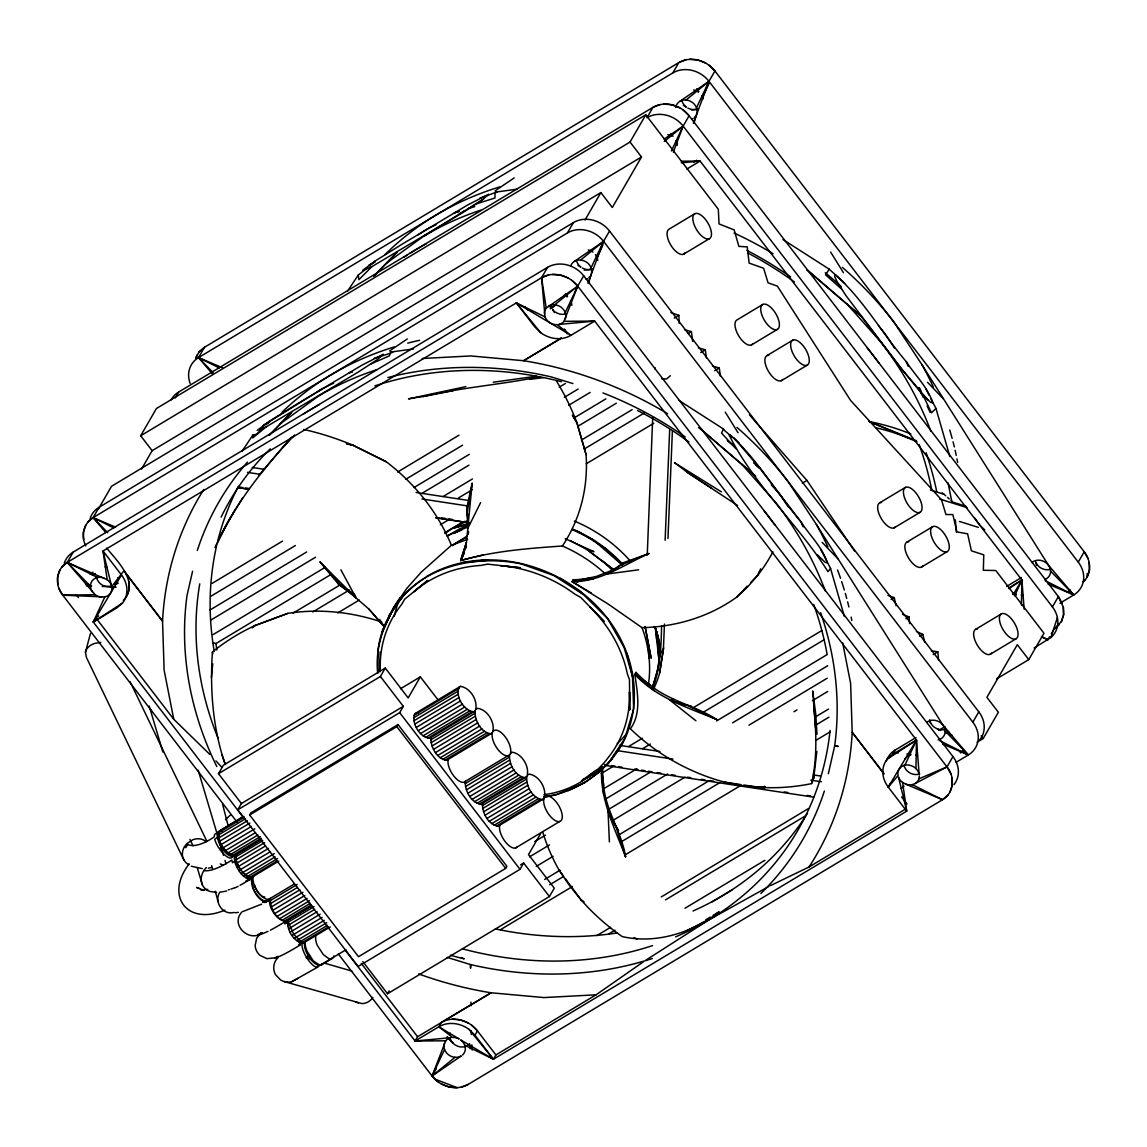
<?xml version="1.0" encoding="UTF-8"?>
<svg xmlns="http://www.w3.org/2000/svg" width="1147" height="1147" viewBox="0 0 1147 1147"><rect width="100%" height="100%" fill="white"/><g stroke="black" fill="none" stroke-linecap="round" stroke-linejoin="round"><path stroke-width="1.5" d="M656.858 638.922L656.901 631.782M915.923 768.547L916.482 740.073L594.676 321.103L564.023 321.318A11.097 9.577 30 0 1 558.79 324.458L594.676 321.103L570.962 335.325A26.625 22.983 30 0 1 540.696 332.702L534.803 326.924L516.351 302.88L103.029 550.961L107.187 579.708A11.097 9.577 30 0 1 111.273 585.013L103.029 550.961L121.496 575.005A26.625 22.983 30 0 1 122.514 603.035L116.994 607.81L93.28 622.047L242.734 816.621M1021.418 604.971L1021.905 580.052L700.1 161.067L681.361 161.211M480.593 502.615L467.618 528.796L467.761 524.709A121.797 105.151 30 0 0 467.216 512.336L466.7 508.207L472.163 483.317L466.442 542.33L460.664 560.553C493.74 551.004 528.193 548.395 562.374 546.001A133.109 114.929 30 0 1 604.713 573.299M225.228 764.476C212.84 728.488 209.844 689.82 212.424 652.012A218.288 175.878 8.1 0 1 255.05 625.531L287.811 613.373A188.223 162.516 30 0 1 381.621 622.004M647.238 555.177L652.715 417.494M661.604 625.717C661.088 646.793 660.457 668.529 652.614 688.386M665.117 540.266L669.662 429.896M664.443 624.054L663.425 649.03L659.597 673.189A133.109 114.929 30 0 1 653.475 689.347M667.97 538.416L672.371 431.372M919.321 775.845L918.905 778.87A11.097 9.577 30 0 1 915.191 783.501L912.252 784.648A11.097 9.577 30 0 1 905.614 784.075L902.574 782.412A11.097 9.577 30 0 1 898.502 777.093L906.732 811.158L493.425 1059.24L464.721 1045.218M816.865 751.4L813.71 778.225L811.56 783.602A218.288 200.653 55.6 0 1 759.658 787.344L742.138 785.523L724.718 782.182A188.223 162.516 30 0 1 630.391 728.804C641.761 713.276 637.302 692.085 634.865 674.436L635.954 672.371A128.45 116.808 63.2 0 0 649.819 684.874C669.762 701.233 695.842 705.792 717.176 719.771C688.343 707.771 656.729 698.107 634.865 674.436L649.876 684.802M659.496 654.292L658.206 668.343L652.17 688.229C658.679 669.318 664.213 645.231 654.206 626.506M211.406 677.562L212.754 663.841M468.291 534.33L468.578 531.391M261.559 839.174L234.576 855.361C224.497 854.157 216.224 840.292 219.78 830.815L242.433 817.223M240.038 885.24A46.497 14.739 -40.8 0 0 249.186 879.835L247.996 880.495L251.15 878.344L247.609 877.025L242.777 872.509L238.562 866.386L236.096 859.777L236.038 854.458L244.053 849.712M286.119 921.184L311.726 905.8L286.119 921.184C276.083 920.252 269.645 907.592 270.405 898.345L294.392 883.95M330.279 926.934L303.295 943.121C293.345 942.002 286.764 929.658 287.582 920.281L285.101 921.844M414.784 713.764L460.391 686.365C470.485 687.583 478.758 701.434 475.202 710.911L429.595 738.31C419.501 737.105 411.228 723.255 414.784 713.764L418.168 712.832M476.105 709.204L477.568 708.316C487.661 709.52 495.934 723.37 492.378 732.861L446.771 760.26C436.821 759.142 430.225 746.783 431.057 737.421L429.595 738.31M509.569 754.798L511.935 752.188C522.014 753.393 530.301 767.243 526.745 776.734L525.283 777.637C515.333 776.519 508.738 764.16 509.569 754.798A14.452 6.581 59 0 1 497.941 749.507A14.452 6.581 59 0 1 492.378 732.861L490.916 733.75C480.966 732.632 474.385 720.287 475.202 710.911L473.74 711.814C463.66 710.61 455.373 696.759 458.929 687.268L460.391 686.365M527.649 775.028L529.111 774.125C539.19 775.343 547.477 789.193 543.922 798.67L542.459 799.574C532.509 798.455 525.928 786.111 526.745 776.734L481.123 804.133C471.173 803.015 464.592 790.67 465.41 781.293L508.035 755.701M544.825 796.964A14.452 6.581 59 0 1 560.553 809.223A14.452 6.581 59 0 1 554.689 820.248A14.452 6.581 59 0 1 543.922 798.67L498.3 826.069C488.35 824.965 481.769 812.606 482.586 803.23L481.123 804.133M811.56 783.602C817.481 757.852 816.277 731.141 813.725 705.032A319.468 275.825 30 0 0 812.693 690.953L815.746 713.936L817.008 734.252M659.597 673.189L663.611 647.912L660.443 654.191L659.425 642.937L656.83 632.026L658.636 656.772L655.324 627.796M264.814 902.589L267.939 900.954A14.452 6.853 62.3 0 1 253.602 889.785L251.265 880.351L252.655 876.451A14.452 6.581 59 0 1 254.19 875.677M467.216 512.336L472.163 483.317M467.618 528.796L468.65 523.806M192.581 571.192L187.033 595.451A337.218 291.152 30 0 0 216.797 766.554M828.335 773.723L834.658 746.009A337.218 291.152 30 0 0 820.65 612.713M252.383 886.416L252.154 877.799M188.825 864.58A14.309 12.502 -38.3 0 1 186.043 862.73L183.964 860.164L86.455 657.518L85.452 652.213L90.47 633.431M263.724 427.071L256.641 434.211L252.813 435.114L252.727 437.896L266.376 426.713L357.864 372.288L377.492 359.513L383.241 354.237L361.979 365.176L296.241 404.475L269.617 421.107L257.2 430.383L266.376 426.713M367.04 268.126L358.222 275.094L358.911 279.667L371.8 266.692L463.288 212.267L482.916 199.478L488.665 194.216L467.388 205.155L401.651 244.454L375.026 261.086L362.624 270.362L371.8 266.692M587.938 283.309L603.566 241.357L609.53 231.02A26.625 22.983 30 0 0 573.371 222.618L99.086 507.289A26.625 22.983 30 0 0 90.154 518.401M693.362 123.288L708.975 81.337L714.939 70.999C706.824 60.332 690.723 55.615 678.795 62.598L204.496 347.269L198.99 352.057L195.578 358.38M588.769 282.477L591.293 273.918A11.097 9.577 30 0 0 583.952 260.799A11.097 9.577 30 0 0 570.676 266.004M694.179 122.457L696.716 113.897A11.097 9.577 30 0 0 688.558 100.492A11.097 9.577 30 0 0 675.755 107.46M820.621 549.212L830.543 568.453L827.962 571.636C798.183 524.208 754.038 485.124 729.119 434.985L730.051 434.871C757.952 459.718 776.806 493.468 800.936 521.799C809.596 535.334 822.542 547.42 827.403 562.948L825.195 562.36L817.381 554.818M930.776 398.382L935.966 408.432L931.507 412.791L922.675 394.654L901.843 369.277L845.999 295.654L837.038 281.703L834.586 276.327L835.446 274.836C863.361 299.596 882.143 333.376 906.245 361.649C914.991 375.198 927.923 387.356 932.826 402.927L930.676 402.368L922.675 394.654M657.833 650.005L658.865 646.564M463.89 553.628A128.45 89.882 38.3 0 1 461.782 558.532L460.664 560.553L466.442 542.33M338.379 954.032L432.061 1076.001C440.176 1086.668 456.277 1091.385 468.205 1084.402L942.504 799.731C954.075 793.237 955.193 776.562 946.992 766.913L577.715 286.119C569.6 275.452 553.499 270.735 541.556 277.717L67.272 562.388C55.83 568.912 54.554 585.572 62.77 595.193L237.071 822.127M573.371 222.618L567.407 232.956L93.122 517.627C83.573 523.104 80.562 536.423 85.839 545.857M196.108 357.807L196.997 355.054M123.317 600.469C140.149 582.848 117.209 561.069 106.614 548.065M950.003 791.946L952.239 785.064L951.967 777.609M1034.107 647.998L1050.91 637.546L1057.391 617.588M1051.326 633.804L1053.878 629.373L1061.391 621.588L1063.627 614.706L1063.355 607.25L1058.38 596.569L689.103 115.761C680.974 105.094 664.873 100.391 652.944 107.359L178.66 392.045A26.625 22.983 30 0 0 171.147 399.83M333.92 955.867L333.419 957.329A14.452 6.581 59 0 1 328.157 958.189L323.339 954.634L317.303 945.386A14.452 6.581 59 0 1 315.74 936.468M85.452 652.213L86.455 649.532A15.943 11.241 -2 0 1 94.498 643.438L100.821 642.392M564.023 321.318L577.715 286.119L583.68 275.796A26.625 22.983 30 0 0 547.52 267.38L73.236 552.065A26.625 22.983 30 0 0 64.304 563.163M673.318 152.15L683.139 126.098L689.103 115.761L683.211 109.997M437.939 1081.764L432.061 1076.001L445.739 1040.802A11.097 9.577 30 0 1 450.972 1037.662L415.085 1041.017L345.276 950.132M466.428 545.771L460.721 560.453L482.93 555.033M59.773 570.174L57.536 577.056L57.794 584.511M85.609 525.412L83.373 532.294L83.645 539.75M126.987 595.723L129.224 588.841L128.951 581.386M544.381 796.964C576.597 792.147 606.562 772.089 622.491 743.514C640.528 709.821 637.001 668.027 618.606 635.266C582.776 570.446 492.593 537.929 426.713 576.382L426.541 576.912C400.561 592.827 381.994 619.323 378.023 649.689L378.08 672.543M1061.391 621.588L1063.627 614.706L1063.355 607.25M577.73 582.289L573.256 579.679L572.109 581.672L608.139 604.025L642.033 627.667A188.223 162.516 30 0 0 736.675 597.171L747.815 586.719L757.866 575.106L760.662 568.826M460.664 560.553L464.306 552.553M209.901 754.511L173.756 719.269L164.121 670.149L162.544 621.172L123.991 570.69L111.718 586.576A11.097 9.577 30 0 1 104.821 596.942L93.28 622.047L122.514 603.035M750.812 582.461L757.866 575.106L759.357 571.88M904.94 765.178L916.482 740.073L892.767 754.31L887.262 759.085A26.625 22.983 30 0 0 888.265 787.114L906.732 811.158L902.574 782.412M1014.694 595.752L1021.905 580.052L1008.571 588.067M467.618 539.334L451.402 545.284L421.236 572.138L406.913 588.282L393.966 606.964L382.08 631.911L385.564 624.929L384.403 626.922L368.947 609.114L352.875 595.164A121.797 105.151 30 0 0 342.093 586.619L338.322 584.009L320.085 562.016L356.258 598.232L354.308 594.089L338.322 584.009L352.875 595.164M386.281 623.38L393.593 607.881M565.227 312.543L577.715 286.119L571.823 280.355M591.078 267.781L603.566 241.357A26.625 22.983 30 0 0 567.407 232.956M597.673 260.555A11.097 9.577 30 0 0 597.042 257.444L602.921 245.014M671.382 150.96L683.139 126.098A26.625 22.983 30 0 0 646.98 117.697L652.944 107.359L659.998 104.606M696.501 107.761L708.975 81.337A26.625 22.983 30 0 0 672.83 72.921L198.531 357.606A26.625 22.983 30 0 0 190.144 383.442M702.91 98.972A11.097 9.577 30 0 0 702.466 97.423L709.075 83.43M444.319 1043.44A11.097 9.577 30 0 0 448.62 1054.882A11.097 9.577 30 0 0 461.223 1055.986L432.061 1076.001L444.534 1049.577M393.966 606.964L384.403 626.922M242.763 497.726L227.866 522.028L215.163 547.535A319.468 275.825 30 0 1 220.798 535.205C239.106 498.816 264.971 467.087 292.055 436.935M206.374 867.591C201.772 871.892 199.779 878.946 202.359 884.824A14.094 13.061 -47.6 0 0 210.145 891.506L216.625 892.38M220.052 891.879C213.371 901.284 222.633 915.707 234.088 912.41M220.798 535.205L235.321 509.454M189.226 863.834C164.465 895.764 187.004 926.231 224.884 910.101M245.974 880.953A58.698 13.965 -35.2 0 0 249.042 879.434L251.652 878.043L250.118 878.817C242.547 878.287 238.146 870.258 235.493 863.992A14.452 6.581 59 0 1 234.762 855.619L235.752 854.028M73.236 552.065L67.272 562.388L61.766 567.177M99.086 507.289L93.122 517.627L87.616 522.401M98.284 509.211L111.503 486.299L600.87 192.581L612.326 207.492L641.503 156.967L630.047 142.042L645.775 114.8L718.323 209.27L719.04 223.923L734.18 229.916L738.869 246.39L747.213 246.863L749.149 263.107L763.63 268.255L768.06 282.85L777.394 286.162L850.587 400.418L941.515 499.848L945.931 514.53L952.842 514.587L956.956 531.907L967.609 533.814L971.394 550.818L983.768 554.847L983.352 570.26L995.797 570.532L1043.971 633.259L1028.759 659.611L996.542 678.952M141.54 469.066L152.15 450.685L140.68 435.774L156.422 408.518L645.775 114.8M175.247 397.937L178.66 392.045M212.41 373.908L198.531 357.606L204.496 347.269L198.99 352.057M98.742 615.953L95.775 617.731L93.28 622.047L121.496 575.005M362.81 961.587L387.543 993.746L549.427 896.567L523.649 863.003L520.007 869.326L358.093 966.505L237.759 809.825L241.415 803.517L218.489 773.68L223.35 765.25L385.263 668.07L408.174 697.906L420.332 676.859L438.383 700.344M547.52 267.38L541.556 277.717L545.04 316.902A11.097 9.577 30 0 0 557.17 324.687L570.962 335.325L516.351 302.88L540.696 332.702M584.984 220.081L600.87 192.581M672.83 72.921L678.795 62.598L685.849 59.83M249.645 814.987L250.863 812.879L398.038 724.546L506.902 866.272L505.684 868.379L358.509 956.713L249.645 814.987L396.819 726.653L398.038 724.546M218.489 773.68L380.403 676.501L385.263 668.07M237.759 809.825L399.672 712.645L403.314 706.337L380.403 676.501M387.543 993.746L389.163 990.936M445.739 1040.802L415.085 1041.017L417.58 1036.716L491.117 992.786L544.022 997.575L596.067 994.807L643.051 962.061M540.667 833.525L528.509 854.587L554.288 888.151L549.427 896.567M415.085 1041.017L438.799 1026.794L441.294 1022.479L491.117 992.786A356.746 308.013 30 0 1 418.641 973.918M603.637 794.556L601.544 768.863C600.067 800.033 614.835 828.564 625.602 856.866C621.717 831.89 605.702 810.814 603.623 785.365A128.45 124.478 34.2 0 1 602.677 766.856L601.544 768.863L586.691 778.139L583.379 779.085M434.613 1071.57L436.319 1068.617M596.067 994.807L495.905 1054.925L493.425 1059.24L474.958 1035.196L477.439 1030.895C470.012 1021.231 456.277 1016.414 444.663 1020.83M892.767 754.31L895.248 750.009L916.009 737.55M887.262 759.085L916.482 740.073L919.134 774.282A11.097 9.577 30 0 0 906.56 764.963A11.097 9.577 30 0 0 898.058 775.544L888.265 787.114L890.76 782.813M583.68 275.796L952.956 756.59L946.992 766.913L915.191 783.501M956.111 762.311L968.34 754.955A26.625 22.983 30 0 0 972.842 722.151L978.807 711.828L609.53 231.02M1050.91 637.546A26.625 22.983 30 0 0 1052.416 606.892L1058.38 596.569L1062.28 603.537M1060 603.207L1073.764 594.935A26.625 22.983 30 0 0 1078.266 562.13L1084.23 551.807L714.939 70.999L709.061 65.236M977.058 742.209L983.194 738.525L998.363 712.258L986.907 697.333L1017.303 644.7L1028.759 659.611M1041.505 636.986L1047.914 639.711L1049.62 636.757M888.265 787.114L916.482 740.073M1013.719 593.716L1021.905 580.052L1024.156 609.129M241.816 911.994C230.002 925.012 249.444 943.063 262.376 932.755M347.398 291.395L358.222 275.094M241.974 451.416L252.813 435.114M1083.557 581.572C1091.887 573.887 1091.055 560.195 1084.23 551.807L1088.13 558.761M395.314 604.856L400.203 597.544M372.775 997.36L371.356 999.352A15.943 14.094 80.8 0 1 361.893 1003.582L284.098 981.545M622.491 743.514L608.225 763.472L624.814 738.496L633.66 709.118L632.327 671.827M389.191 615.308L402.97 596.196C385.578 617.703 374.596 645.403 377.721 673.318M670.321 375.729L666.679 378.954L661.762 378.811M183.964 860.164L182.703 857.053A14.782 12.904 -38.3 0 1 184.466 846.715L186.76 843.719L193.069 839.618A14.309 12.502 -38.3 0 1 206.259 841.769M258.993 475.231L290.678 438.226M278.32 957.215L275.897 960.139A14.309 14.28 -32.1 0 0 275.438 974.563L280.628 979.997A14.782 14.739 -32.1 0 0 291.668 981.746L298.335 978.205M282.822 447.545L294.607 435.014M235.379 854.544L235.551 854.357A14.467 5.534 56.4 0 1 226.647 852.192A14.467 5.534 56.4 0 1 217.715 837.124A14.495 5.549 56.4 0 1 220.109 831.016M736.675 597.171L747.271 586.146M374.639 275.223L397.249 252.082L373.635 276.398M269.215 435.243L291.825 412.103L269.459 435.143M694.236 117.625L695.297 116.535M544.409 313.791A11.097 9.577 30 0 1 546.244 308.127L577.715 286.119L554.775 304.787M588.827 277.646L589.873 276.556M399.17 600.268C427.946 564.654 478.313 554.89 521.484 563.98L553.987 575.608L583.192 594.332L607.466 618.405L624.111 647.611L633.029 678.522L626.95 653.231M612.498 758.54L599.895 771.63L584.64 782.756L555.664 795.014L543.735 796.635M266.075 424.691L269.617 421.107M517.283 189.14L496.164 192.022L495.002 194.029L494.974 198.001L476.449 203.879M413.608 348.932L390.74 352.043L389.421 355.842L371.026 363.9M225.5 819.747L230.59 814.829M369.707 265.789L375.026 261.086M260.77 933.285L256.67 938.146L255.136 945.544A14.094 14.036 -84.6 0 0 260.082 955.422L266.921 958.648L275.782 957.745A47.056 5.463 -34.4 0 0 300.428 944.827L298.779 944.583L302.034 942.547L293.79 934.375L288.083 921.887L284.843 923.923L284.886 921.787A46.497 5.405 -34.4 0 1 270.391 930.174M1083.04 581.744L1085.234 579.823M1053.878 629.373L1059.384 624.599M905.614 784.075L942.504 799.731L948.01 794.943M551.004 308.457L555.062 305.088M638.621 569.815L607.035 574.016L623.825 562.56L648.887 553.528C624.255 564.582 600.411 581.973 572.238 581.672L596.469 576.382L610.95 570.762M555.808 304.715L551.664 308.127L550.56 305.03M543.907 794.627C568.74 791.817 593.372 777.623 608.139 757.665A128.851 111.245 30 0 0 629.502 691.913L629.703 710.022L629.474 679.712L627.323 673.719A128.851 111.245 30 0 0 590.074 607.136L604.139 621.445L580.769 597.444L574.776 594.074A128.851 111.245 30 0 0 500.737 565.672L520.451 567.765L487.618 564.123L481.296 565.385A128.851 111.245 30 0 0 413.838 591.795L427.659 580.425L404.619 599.264L401.636 604.455A128.851 111.245 30 0 0 380.274 670.206M686.049 100.004L708.975 81.337L1078.266 562.13M664.242 141.468L683.139 126.098L1052.416 606.892M580.626 260.025L603.566 241.357L972.842 722.151M432.061 1076.001L454.986 1057.333M607.035 574.016A121.797 105.151 30 0 0 620.699 565.113L623.825 562.56M901.098 788.505L904.094 786.182M255.05 625.531L252.197 627.667L255.05 625.531L287.811 613.373M217.729 837.138L214.718 839.317A14.452 5.075 55.4 0 0 223.923 854.171A14.452 5.075 55.4 0 0 232.511 856.565M385.693 263.753L423.501 236.354L482.916 199.478M280.269 423.773L318.077 396.375A337.218 291.152 30 0 1 377.076 369.592M595.938 770.325L581.486 780.792L582.174 781.594M906.718 756.905L907.965 756.002M514.229 177.885L495.045 190.889M679.813 101.352L708.975 81.337M664.17 139.117L683.139 126.098M407.343 338.924L389.622 350.91M574.389 261.373L603.566 241.357M713.176 915.32L719.14 911.765A319.468 275.825 30 0 1 707.943 919.894C682.666 935.321 651.611 943.321 622.262 936.597A218.288 208.783 26.7 0 1 580.999 899.793L569.457 885.47L559.191 870.301A188.223 162.516 30 0 1 542.818 832.249M646.005 960.068L708.932 919.865L768.877 886.416M452.448 545.642L467.202 535.964M266.85 900.71L269.774 898.789A14.452 7.126 56.8 0 0 279.467 918.919L281.861 920.31M288.012 919.937L284.198 921.213M1008.758 588.612L1021.905 580.052M458.771 214.432L464.478 210.79M263.15 425.508L322.551 388.632L333.634 383.198M588.97 775.587L602.705 766.856M299.138 942.318L327.526 925.271M296.729 940.669L326.709 922.661M294.306 938.318L324.329 920.295M234.576 855.361L236.038 854.458M243.035 872.795L249.845 877.34L253.229 876.408A14.452 6.581 59 0 0 258.792 893.054A14.452 6.581 59 0 0 270.405 898.345M446.771 760.26L448.233 759.357A14.452 6.581 59 0 0 453.796 776.003A14.452 6.581 59 0 0 465.41 781.293M303.295 943.121L304.758 942.217A14.452 6.581 59 0 0 310.321 958.878A14.452 6.581 59 0 0 321.934 964.168M498.3 826.069L499.762 825.18A14.452 6.581 59 0 0 505.34 841.826A14.452 6.581 59 0 0 516.953 847.117M586.691 778.139L601.544 769.02L603.623 785.365M243.436 875.993L245.114 874.975M287.295 922.675L314.049 906.617M731.915 889.986L711.498 902.202M245.859 877.756L247.365 876.838M241.028 873.555L274.248 853.612M292.041 935.436L322.092 917.399M561.084 338.107L523.62 360.717L470.714 355.943L422.139 358.509M261.688 839.102L245.229 849.196A14.452 6.581 59 0 1 243.537 849.712M248.139 878.717L249.372 877.985M311.253 904.997L284.413 921.127L281.961 920.381L310.436 903.277M300.156 943.981L303.31 942.088M307.339 956.512L309.489 955.222M322.192 964.097A14.495 5.405 59 0 1 319.597 965.215L316.386 967.136A14.452 4.889 59 0 1 306.02 956.512A14.452 4.889 59 0 1 302.378 943.006M140.68 435.774L630.047 142.042M152.15 450.685L641.503 156.967M693.691 162.1L696.659 160.322M686.766 169.082L700.1 161.067L681.304 162.831M694.91 213.672L669.145 229.128A14.452 6.581 59 0 0 671.497 246.204A14.452 6.581 59 0 0 684.917 252.957M683.626 254.147L709.391 238.676A14.452 6.581 59 0 0 703.627 217.371A14.452 6.581 59 0 0 693.419 222.489A14.452 6.581 59 0 0 709.391 238.676M212.009 583.45L282.563 541.083M397.622 472.034L458.986 435.2M211.005 596.182L295.367 545.542M405.823 479.26L462.585 445.179M559.22 387.184L565.356 383.499M674.278 318.12L678.881 315.353L679.21 323.411M209.987 610.003L306.636 551.994M414.01 487.532L469.238 454.384M564.353 397.306L578.16 389.019M211.234 619.839L315.554 557.227M422.928 492.78L468.951 465.152M568.668 405.307L590.146 392.417M688.329 333.49L691.397 331.641L692.673 341.462M762.827 304.428L737.062 319.884A14.452 6.581 59 0 0 739.414 336.96A14.452 6.581 59 0 0 752.833 343.699M213.17 634.563L325.146 567.349M443.272 496.45L472.421 478.959M573.672 418.182L605.874 398.855M212.539 642.535L215.98 643.524L331.024 574.461M458.356 498.042L472.163 489.755M578.002 426.225L616.355 403.199M700.731 352.559L705.333 349.792L706.409 357.993M293.087 613.143L340.645 584.597M440.362 524.753L449.567 519.233M581.486 440.047L632.112 409.651M751.543 344.889L777.308 329.433A14.452 6.581 59 0 0 771.544 308.113A14.452 6.581 59 0 0 761.336 313.246A14.452 6.581 59 0 0 777.308 329.433M312.773 611.968L349.591 589.873M444.692 532.782L463.101 521.742M584.296 448.993L644.127 413.092M714.681 370.725L719.284 367.972L720.388 376.187M337.763 612.942L359.226 600.053M586.275 463.775L653.761 423.257M766.956 355.627L792.72 340.172M781.437 380.646L807.201 365.176A14.452 6.581 59 0 0 801.438 343.871A14.452 6.581 59 0 0 791.229 348.989A14.452 6.581 59 0 0 807.201 365.176M400.475 688.774L420.332 676.859M241.415 803.517L403.314 706.337M219.78 830.815L243.752 816.42M218.862 832.521L244.354 817.223M413.866 715.47L459.273 688.171M802.355 483.217L806.958 480.464L854.529 551.033M218.575 834.916L245.558 818.729M413.58 717.864L457.739 691.369M218.919 837.84L247.394 820.75M413.924 720.789L458.083 694.293M219.88 841.081L249.86 823.087M414.884 724.044L459.029 697.534M221.385 844.436L251.365 826.442M416.39 727.399L460.535 700.889M223.335 847.676L254.806 828.779M418.34 730.625L462.485 704.129M225.586 850.558L255.566 832.564M420.591 733.521L464.75 707.011M228.009 852.909L257.989 834.916M423.014 735.858L467.173 709.362M230.418 854.558L260.398 836.564M425.437 737.507L469.582 711.011M232.669 855.39L261.143 838.299M427.673 738.353L471.818 711.843M235.752 856.852L262.735 840.665M430.756 739.815L474.915 713.305M236.096 859.777L264.584 842.687M431.1 742.726L475.259 716.23M237.056 863.031L265.531 845.927M432.061 745.98L476.22 719.484M238.562 866.386L268.541 848.393M433.566 749.335L477.711 722.839M270.491 851.619L238.805 870.602M435.516 752.561L479.661 726.065M437.781 755.457L481.926 728.947M245.186 874.846L275.165 856.852M440.19 757.809L484.349 731.299M247.609 876.494L277.588 858.501M442.613 759.457L486.758 732.947M249.845 877.34L276.828 861.139M444.85 760.289L489.009 733.793M251.767 877.297L278.75 861.11M879.749 502.787L905.499 487.332M270.119 900.739L297.087 884.538M465.123 783.688L509.268 757.192M894.23 527.806L919.98 512.351A14.452 6.581 59 0 0 914.216 491.031A14.452 6.581 59 0 0 904.022 496.149A14.452 6.581 59 0 0 919.98 512.351M270.463 903.664L297.431 887.463M465.467 786.613L509.612 760.117M271.409 906.904L299.897 889.814M466.413 789.867L510.573 763.357M272.914 910.259L302.894 892.266M467.919 793.208L512.078 766.712M274.864 913.499L304.844 895.492M469.869 796.448L514.028 769.938M277.13 916.381L307.109 898.388M472.134 799.33L516.293 772.834M279.553 918.733L309.532 900.739M474.557 801.681L518.702 775.186M906.947 542.101L932.712 526.645M476.966 803.33L521.125 776.834M479.202 804.162L523.362 777.666M482.299 805.624L526.444 779.128M314.522 909.456L287.639 925.6M482.643 808.549L526.788 782.053M317.074 911.75L288.585 928.841M483.604 811.804L527.749 785.294M290.091 932.196L320.128 914.173M485.109 815.159L529.254 788.649M487.059 818.385L531.204 791.889M489.31 821.281L533.47 794.771M491.733 823.618L535.893 797.122M921.428 567.12L947.193 551.65A14.452 6.581 59 0 0 941.429 530.33A14.452 6.581 59 0 0 931.221 535.463A14.452 6.581 59 0 0 947.193 551.65M494.142 825.267L538.301 798.771M301.389 943.149L328.357 926.962M496.393 826.112L540.538 799.602M628.613 746.511L642.42 738.224M693.046 707.842L821.897 630.492M601.229 773.508L613.502 766.139M642.65 748.647L650.32 744.045M702.466 712.746L823.661 639.997M891.162 599.494L894.23 597.644L896.094 605.802M604.584 788.175L636.8 768.848M716.574 720.961L827.016 654.665M320.472 965.057L345.964 949.773M515.49 848.02L559.636 821.51M321.131 965.071L332.114 958.476M534.717 841.583L545.456 835.145M605.286 799.23L651.31 771.616M732.618 722.811L827.718 665.719M905.958 618.763L909.026 616.928L909.585 623.538M529.57 856.838L549.513 844.88M607.81 809.882L667.64 773.981M748.934 725.176L827.173 678.221M520.595 864.838L523.649 863.003M536.237 866.429L553.112 856.307M612.942 820.392L685.046 777.121M793.953 711.742L797.022 709.907M812.363 700.688L827.704 691.483M919.751 636.241L922.819 634.391L924.74 642.277M1006.607 586.432L1021.418 577.529M544.682 879.434L560.023 870.215M618.305 835.231L708.817 780.906M814.671 717.377L828.478 709.09M549.728 884.767L563.535 876.48M621.817 841.482L720.001 782.555M816.65 724.546L828.923 717.19M933.228 654.579L937.83 651.811L938.547 659.926M975.724 629.287L1001.474 613.831M500.393 929.744L572.496 886.473M624.656 855.16L741.234 785.179M816.406 740.073L830.213 731.786M1067.456 591.981L1070.524 590.132M990.205 654.292L1015.97 638.836A14.452 6.581 59 0 0 1010.206 617.516A14.452 6.581 59 0 0 999.998 622.635A14.452 6.581 59 0 0 1015.97 638.836M596.798 935.608L610.605 927.321M661.231 896.94L808.492 808.549M938.891 730.281L945.013 726.596M608.813 933.902L614.95 930.217M665.561 899.836L805.165 816.047M685.031 908.223L764.92 860.279M960.182 752.346L963.251 750.496M960.498 752.919L963.566 751.084M770.411 885.642L809.065 866.974L906.187 808.678M705.735 919.779L710.208 917.098M561.37 338.222L523.62 360.717A356.746 308.013 30 0 1 667.64 413.709M236.913 867.347L238.433 866.444L235.594 860.594L232.44 862.759L231.823 860.049A47.056 14.911 -40.8 0 1 205.471 870.745L203.851 870.544M250.118 878.817L250.992 878.315M235.493 863.992L236.726 863.275M267.982 931.407L260.541 934.547M257.889 934.662L261.315 932.869M291.668 981.76L317.805 967.064A14.452 4.889 59 0 0 319.095 964.441M89.939 573.815L92.964 572.238M687.282 930.403L707.943 919.894M368.933 265.172L375.055 262.118M263.509 425.207L269.645 422.139M466.7 521.24L452.291 528.437A133.109 114.929 30 0 0 445.122 533.527M274.549 958.06L278.018 956.326M467.99 525.77L447.115 536.108L459.445 528.982L468.349 525.254M235.078 887.835L238.16 886.316M435.889 224.726L427.974 228.611A337.218 291.152 30 0 0 417.68 235.106M691.598 119.216L693.003 118.528M586.174 279.237L587.579 278.549M568.095 790.713L584.97 782.44M261.688 904.137L242.72 911.578M735.901 448.735L721.535 433.064L723.298 429.408L732.546 437.408M468.263 526.688L453.366 533.498L461.581 529.971M92.147 574.905L95.258 573.572M918.905 778.87L946.992 766.913L950.892 773.881M114.972 584.554L118.27 583.192M620.699 565.113L648.887 553.528M230.561 824.363L230.146 824.535A14.452 6.581 59 0 0 228.97 825.883M548.61 274.95L541.556 277.717L546.244 308.127M461.151 1087.17L468.205 1084.402M479.69 198.273L495.49 192.524M459.173 211.32L454.226 212.898L459.345 211.335M374.266 358.294L391.041 353.075M468.478 523.419L452.291 528.437L469.381 524.236M467.876 208.725L474.7 206.646M102.212 586.547L112.32 586.146M1014.794 595.293L1016.328 594.834L1012.787 594.418M929.859 720.459A11.097 9.577 30 0 0 934.389 727.313L937.429 728.976A11.097 9.577 30 0 0 944.053 729.564L945.587 729.091M909.37 755.314L910.904 754.855L907.363 754.439M228.31 889.871L229.343 889.585M465.854 386.625L408.547 398.869A319.468 275.825 30 0 1 423.071 396.547C461.467 387.442 501.053 384.661 539.577 376.79M230.877 889.068L231.794 888.839A46.497 14.739 -40.8 0 0 234.404 887.864M208.367 868.193L211.636 867.419M226.662 890.99L221.113 892.022M453.122 390.683L423.071 396.547M743.93 785.021L759.658 787.344L764.934 786.484M759.658 787.344L764.848 786.555M493.224 382.223L536.294 376.216M104.821 596.942L62.77 595.193L58.87 588.239M593.601 578.776L572.109 581.672L591.307 593.013M529.513 379.399L543.219 377.65M544.409 796.878L549.685 796.247M235.049 912.74L238.404 912.381M691.412 109.926L696.688 109.409M584.224 270.119L593.028 269.258M461.983 562.575L487.891 560.238L481.468 559.908M207.793 889.398L200.897 889.986L203.865 890.359L196.596 887.405L199.435 888.595M496.164 192.022L497.067 191.95M390.74 352.043L392.718 352.545M695.942 720.789L669.533 699.842L674.049 699.613M85.781 584.597L89.194 584.54M62.77 595.193L95.158 594.691A11.097 9.577 30 0 0 101.524 597.128M202.23 868.594L191.262 866.243M86.355 585.744L91.645 586.017M689.748 59.3L697.806 60.002L705.548 62.97M663.898 104.076L671.956 104.764L679.698 107.746M552.51 274.42L560.568 275.122L568.31 278.09M452.248 1019.196L460.305 1019.898L468.048 1022.866M1012.557 593.859L1016.084 594.246M111.03 587.192L107.488 586.805A11.097 9.577 30 0 1 96.592 577.5M894.76 752.547L898.302 752.919M907.134 753.88L910.661 754.267M110.786 586.604L116.105 587.221M931.45 650.865L937.83 651.811M724.718 782.182L740.432 784.505M252.211 467.474L264.556 469.352M416.16 492.479L469.051 500.536M247.508 472.378L259.853 474.256M422.01 498.988L467.833 505.97M238.533 486.858L242.06 487.403M245.601 487.934L249.128 488.479M441.681 517.842L445.222 518.372M448.749 518.917L452.276 519.448M464.65 521.34L468.177 521.871M238.103 487.633L248.698 489.239M435.745 517.741L469.281 522.86M238.777 487.618L249.473 489.253M435.86 517.741L469.281 522.86M619.423 745.335L659.998 751.514M813.51 774.928L820.564 776.003M618.233 750.769L672.988 759.113M810.786 780.132L821.381 781.752M604.426 764.504L607.953 765.049M611.48 765.579L615.007 766.124M618.52 766.655L622.047 767.2M634.391 769.078L637.918 769.623M641.445 770.153L644.958 770.698M648.485 771.228L652.012 771.773M657.303 772.576L660.83 773.107M671.396 774.727L674.923 775.257M687.268 777.15L690.795 777.68M701.362 779.286L704.889 779.831M710.179 780.634L713.706 781.179M724.287 782.784L727.8 783.329M731.327 783.86L734.854 784.405M754.239 787.358L757.766 787.889M761.293 788.433L764.82 788.964M784.204 791.932L787.731 792.462M807.13 795.416L810.642 795.961M605.186 765.436L813.797 797.179M691.397 706.151L686.967 705.19A121.797 105.151 30 0 1 673.834 701.39L669.533 699.842M346.48 443.688L353.219 445.351L386.31 461.797A188.223 162.516 30 0 1 451.402 545.284M346.451 443.617L353.219 445.351L386.31 461.797M684.544 329.705L691.397 331.641M698.466 347.842L705.333 349.792M712.43 366.008L719.284 367.972M673.834 701.39L686.967 705.19L717.176 719.771M306.12 957.817L311.195 959.293M324.759 963.222L351.885 971.079M572.898 383.571L551.162 376.89A337.218 291.152 30 0 0 387.815 377.564M447.129 957.372L470.542 964.57A337.218 291.152 30 0 0 652.313 958.519M930.375 490.013L944.024 494.3L945.773 495.848M966.046 506.3L952.87 502.157L951.078 500.565M939.694 499.031L967.021 507.619M959.523 521.455L978.291 527.362M670.88 312.572L678.881 315.353M887.964 595.379L894.23 597.644M572.382 529.427C591.637 536.667 608.699 549.427 622.749 564.324M319.583 965.215L313.188 960.727L307.21 951.451A14.495 5.405 59 0 1 305.159 942.777M565.213 538.689L593.988 551.707L587.321 549.829L570.174 540.552M434.785 1079.069L457.252 1087.7L449.194 1086.998L441.452 1084.03M902.488 614.29L909.026 616.928M910.933 433.982A218.288 208.768 33.5 0 0 869.168 421.551L916.396 440.735M869.168 421.551L917.084 441.839M461.008 957.501L464.234 958.849A319.468 275.825 30 0 1 450.499 955.25M1048.114 584.052L1073.764 594.935L1048.329 565.041A11.097 9.577 30 0 0 1032.028 562.446M213.17 372.689L198.531 357.606L222.59 367.814M937.429 728.976L940.64 730.338M945.443 732.388L951.867 735.098M942.691 744.073L968.34 754.955L942.906 725.062A11.097 9.577 30 0 0 926.604 722.467M115.56 527.147L93.122 517.627L105.839 532.566M107.187 579.708L67.272 562.388L95.158 594.691M572.482 529.082L578.991 531.864L606.017 548.782L622.405 564.625M634.047 937.601L637.029 938.949M355.212 1001.603L358.423 1003.066M916.41 631.452L922.819 634.391M516.351 302.88L545.04 316.902M572.296 529.498L592.956 539.62L622.09 564.969M1045.103 580.654L1073.764 594.935L1050.595 571.063M1041.548 636.528L1047.914 639.711M198.531 357.606L219.235 367.915M944.053 729.564L948.841 731.944M939.694 740.675L968.34 754.955L945.171 731.083M912.252 784.648L942.504 799.731M113.811 527.935L93.122 517.627L107.746 532.71M97.524 577.471L67.272 562.388L90.441 586.26M683.368 105.338L686.35 107.087A11.097 9.577 30 0 1 682.279 101.782L681.834 100.233M577.945 265.358L580.927 267.122A11.097 9.577 30 0 1 576.855 261.803L576.411 260.254M438.799 1026.794L459.187 1038.967A11.097 9.577 30 0 0 452.606 1037.433L438.799 1026.794A26.625 22.983 30 0 1 469.08 1029.418L474.958 1035.196M737.593 505.497L686.953 472.12A319.468 275.825 30 0 0 674.479 462.7L721.42 491.891M783.014 239.551L829.195 269.172L844.694 283.252M679.081 400.518L723.771 429.193M686.953 472.12L711.355 488.063M942.088 492.866L944.024 494.3M184.466 846.715L185.8 847.633L187.836 844.45A40.002 16.617 -44.5 0 0 214.303 836.851A14.467 5.075 55.4 0 1 216.697 833.525M560.467 578.274L583.192 594.332L578.045 589.558M614.692 570.389L587.321 549.829L614.333 570.202M609.387 841.841L608.053 811.531L610.448 813.323M565.414 878.731L580.999 899.793L583.794 901.9M580.999 899.793L583.78 901.929M984.728 529.885L979.653 524.982L974.85 518.129M634.865 674.436L654.65 691.039M861.11 316.242L806.9 269.731L861.11 316.242L901.843 369.277L928.023 400.16M727.298 440.233L735.299 447.058M701.477 429.752L755.586 476.134L701.477 429.752A337.218 291.152 30 0 0 698.638 427.673M727.571 440.606L734.324 446.412M755.945 465.022L760.002 468.506L800.936 521.799L803.258 526.616M735.184 439.688L739.141 443.129M753.622 462.901L760.002 468.506L734.008 437.839M841.439 288.886L825.568 274.864L829.195 269.172M947.522 497.411L949.3 498.988M603.021 561.313L613.115 571.077M471.56 1025.117L477.439 1030.895L495.905 1054.925M943.321 398.798L927.536 382.281M837.898 558.818L822.127 542.302M368.947 609.114L384.317 626.807L379.6 619.409M447.301 1036.917L453.266 1043.426A11.097 9.577 30 0 0 465.782 1046.336M447.23 1036.888L453.266 1043.426M215.923 760.877L221.815 767.286M320.085 562.016L342.093 586.619M846.916 303.898L881.441 342.824A337.218 291.152 30 0 1 930.791 431.043M771.286 484.722L780.49 495.103L788.276 506.888M741.492 463.918L776.017 502.845A337.218 291.152 30 0 1 825.367 591.063M553.772 310.751L552.625 309.475L554.431 312.543M749.435 414.87L806.958 480.464M469.08 1029.418L493.425 1059.24L460.65 1039.913A11.097 9.577 30 0 1 462.47 1055.082M884.251 773.895L852.192 732.331L850.615 683.368L842.701 643.008M126.213 574.073L162.544 621.172A356.746 308.013 30 0 1 203.793 489.482M981.144 735.858L983.194 738.525M525.34 307.066L527.52 309.891M901.614 796.95L907.048 804.018M399.672 712.645L520.007 869.326M396.819 726.653L505.684 868.379M95.775 617.731L173.756 719.269M361.248 963.394L417.58 1036.716M76.333 594.763L78.512 597.601M883.262 772.992L852.192 732.331A356.746 308.013 30 0 1 809.065 866.974M240.727 869.913L238.433 866.444M559.191 870.301L563.349 875.921M696.831 88.72L698.838 91.617M670.981 133.482L672.988 136.378M565.557 293.503L567.564 296.413M150.071 708.932L151.906 711.656M1045.046 579.407A11.097 9.577 30 0 0 1049.261 566.446L921.815 364.459L893.628 321.734A337.218 291.152 30 0 0 842.371 267.366M894.674 348.344L885.914 335.082A337.218 291.152 30 0 0 878.416 325.633M938.088 739.887A11.097 9.577 30 0 0 943.838 726.467L816.392 524.48L788.204 481.754A337.218 291.152 30 0 0 736.947 427.387M595.422 254.548L597.042 257.444M843.461 272.728L830.657 252.096M738.051 432.749L725.248 412.117M609.846 815.488A121.797 105.151 30 0 0 616.125 827.102L618.52 830.844L608.053 811.531M572.511 415.386L576.984 422.913L586.074 454.585A188.223 162.516 30 0 1 562.374 546.001M564.353 329.418L566.159 332.487M564.539 329.218L567.22 333.834M572.482 415.185L576.984 422.913L586.074 454.585M340.86 569.787L356.258 598.232M925.93 389.019L929.156 395.256M908.395 366.051L906.245 361.649L908.481 366.395M130.156 681.834L206.804 841.124M189.958 839.375L193.054 845.812M918.905 388.518L921.127 393.263M927.077 405.909L930.059 412.232M800.936 521.799L803.215 526.659M918.647 387.557L923.177 397.306M701.763 95.932L702.466 97.423M252.44 886.574L253.817 889.771A14.452 6.581 59 0 0 269.545 898.875M221.959 754.927L225.457 764.519M616.125 827.102L625.602 856.866M198.159 770.11L216.898 833.152M217.901 836.55L223.479 855.304M224.998 860.408L226.016 863.82M211.636 865.727L212.654 869.154M149.196 706.022L162.86 751.988M197.284 867.749L202.359 884.824M935.966 408.432L949.831 456.463M830.543 568.453L844.407 616.484M222.532 804.018L228.296 826.37M215.335 891.262L218.016 901.614M929.658 719.886L930.504 723.327M1036.558 565.385L1035.727 561.987A11.097 9.577 30 0 0 1051.01 569.07M645.144 626.592L651.166 658.278L645.073 626.606M212.812 654.005L212.424 652.012M948.125 482.987L951.91 502.286M955.351 519.835L956.326 532.079M635.954 672.371L636.47 675.712M469.481 1043.655L470.27 1048.731M215.98 643.524L216.84 650.077M815.56 728.259L813.725 705.032M468.521 522.258L466.7 508.207L467.761 524.709M471.861 1044.874L472.277 1050.021M656.141 628.556L656.6 639.037M648.112 640.585L648.872 658.048M1089.206 562.489L1089.464 569.944L1087.227 576.826L1087.112 573.486M813.567 773.479L813.71 778.225M550.388 305.245L550.431 308.83M470.944 1002.177L470.987 1005.761M471.245 1030.838L471.288 1034.422M380.13 651.998L380.274 671.597M991.481 653.102A14.452 6.581 59 0 1 977.072 644.743A14.452 6.581 59 0 1 977.502 628.943M922.718 565.915A14.452 6.581 59 0 1 908.295 557.571A14.452 6.581 59 0 1 908.725 541.771M895.506 526.616A14.452 6.581 59 0 1 881.097 518.258A14.452 6.581 59 0 1 881.513 502.458M782.727 379.456A14.452 6.581 59 0 1 768.304 371.098A14.452 6.581 59 0 1 768.734 355.298M265.186 900.553A55.859 11.04 -39.8 0 1 262.563 902.13M222.461 846.486A39.184 16.273 -44.5 0 1 220.367 847.819M234.762 855.619A14.452 6.581 59 0 1 220.023 844.909A14.452 6.581 59 0 1 222.36 830.93M264.857 896.954A9.592 4.373 59 0 1 254.577 884.968M220.253 863.949A14.094 13.061 -47.6 0 1 223.464 865.383M266.032 900.94A55.859 13.291 -35.2 0 1 263.107 902.388M493.296 731.155A14.452 6.581 59 0 1 504.909 736.431A14.452 6.581 59 0 1 510.472 753.092M667.841 134.701A11.097 9.577 30 0 1 671.081 135.948M675.913 140.694A11.097 9.577 30 0 1 677.246 145.311M697.562 108.879A11.097 9.577 30 0 1 687.813 108.033M693.691 89.939A11.097 9.577 30 0 1 698.38 92.118M1021.303 594.906A11.097 9.577 30 0 1 1022.952 595.408M825.252 272.771A337.218 291.152 30 0 1 841.224 286.549M423.501 236.354A337.218 291.152 30 0 1 480.851 210.116M384.847 254.749A337.218 291.152 30 0 1 499.662 186.904M921.815 364.459A337.218 291.152 30 0 1 933.314 386.926M949.745 430.01A337.218 291.152 30 0 1 952.153 438.441M953.057 441.839A337.218 291.152 30 0 1 954.318 446.914M955.107 450.298A337.218 291.152 30 0 1 956.225 455.373M956.928 458.829A337.218 291.152 30 0 1 957.602 462.341M919.579 387.958A328.343 283.495 30 0 1 921.113 391.113M747.658 252.914A328.343 283.495 30 0 1 794.412 281.976M919.134 444.491A328.343 283.495 30 0 1 931.823 490.443M734.066 232.999A356.746 308.013 30 0 1 773.064 253.688M404.059 257.172A337.218 291.152 30 0 1 406.956 255.251M409.88 253.358A337.218 291.152 30 0 1 426.44 243.637M746.898 250.361A337.218 291.152 30 0 1 790.627 276.9M867.333 348.057A337.218 291.152 30 0 1 879.061 363.269M926.073 452.692A337.218 291.152 30 0 1 936.683 491.504M876.15 427.817A213.199 203.908 33.5 0 1 907.922 437.781M919.751 773.867A11.097 9.577 30 0 1 904.022 765.221M904.84 759.242A11.097 9.577 30 0 1 905.671 757.995M915.88 754.927A11.097 9.577 30 0 1 917.528 755.429M592.139 268.9A11.097 9.577 30 0 1 582.389 268.054M588.268 249.96A11.097 9.577 30 0 1 592.97 252.139M548.538 306.134A11.097 9.577 30 0 1 561.155 307.238A11.097 9.577 30 0 1 565.457 318.68M566.288 313.661A11.097 9.577 30 0 1 555.091 311.884M564.08 295.238A11.097 9.577 30 0 1 567.12 296.901M570.503 300.715A11.097 9.577 30 0 1 571.823 305.331M92.706 592.282A11.097 9.577 30 0 1 92.29 580.611A11.097 9.577 30 0 1 104.148 578.045M105.108 566.919A11.097 9.577 30 0 1 106.786 566.933M117.869 577.801A11.097 9.577 30 0 1 116.033 583.465M468.435 1044.745A11.097 9.577 30 0 1 467.187 1045.648M452.133 1042.15A11.097 9.577 30 0 1 450.054 1037.691M449.939 1034.594A11.097 9.577 30 0 1 450.284 1033.103M316.629 392.288A337.218 291.152 30 0 1 322.551 388.632M830.07 730.381A328.343 283.495 30 0 1 675.612 936.87M652.557 945.601A328.343 283.495 30 0 1 462.585 948.856M218.131 738.353A328.343 283.495 30 0 1 199.764 583.837M221.127 517.111A328.343 283.495 30 0 1 270.276 448.835M374.911 385.865A328.343 283.495 30 0 1 561.485 381.722M637.503 410.483A328.343 283.495 30 0 1 688.989 441.996M813.71 604.512A328.343 283.495 30 0 1 827.03 653.89M824.363 791.057A337.218 291.152 30 0 1 760.877 893.499M197.327 550.402A337.218 291.152 30 0 1 247.422 462.155M302.994 414.325A337.218 291.152 30 0 1 319.468 404.504M602.949 392.919A337.218 291.152 30 0 1 685.203 436.921M764.074 510.773A337.218 291.152 30 0 1 774.684 524.738M952.956 756.59A26.625 22.983 30 0 1 953.974 784.62M886.33 761.121A26.625 22.983 30 0 1 895.248 750.009M807.517 813.252A328.343 283.495 30 0 1 693.032 910.99M617.401 932.912A328.343 283.495 30 0 1 495.418 928.912M214.245 651.424A328.343 283.495 30 0 1 216.611 545.757M217.815 540.71A328.343 283.495 30 0 1 238.447 486.299M281.976 412.289A337.218 291.152 30 0 1 394.238 346.924M407.701 343.139A337.218 291.152 30 0 1 419.63 340.301M816.392 524.48A337.218 291.152 30 0 1 827.89 546.961M837.554 569.973A337.218 291.152 30 0 1 840.536 578.289M841.669 581.629A337.218 291.152 30 0 1 844.321 590.031M845.325 593.4A337.218 291.152 30 0 1 846.73 598.476M847.633 601.86A337.218 291.152 30 0 1 848.895 606.935M851.146 617.086A337.218 291.152 30 0 1 851.848 620.599M978.807 711.828A26.625 22.983 30 0 1 979.81 739.844M627.122 733.048A133.109 114.929 30 0 1 617.301 743.528M394.296 616.226A133.109 114.929 30 0 1 399.228 599.91M642.033 627.667A133.109 114.929 30 0 1 648.342 685.046M588.841 578.231A128.45 101.409 55.7 0 1 573.271 579.751M466.356 545.743A128.45 89.882 38.3 0 1 465.625 548.438M772.892 551.893A218.288 179.491 53.7 0 1 757.866 575.106M556.352 380.861A218.288 161.24 39.9 0 1 576.984 422.913M303.74 429.451A218.288 159.634 22.8 0 1 353.219 445.351M655.166 369.133A18.381 17.994 17.6 0 1 654.923 367.513M574.346 521.068A133.109 114.929 30 0 1 630.391 561.155M454.169 544.008A124.234 107.273 30 0 1 465.768 537.9M352.115 371.872L348.817 372.918L352.229 371.872M838.199 746.396L834.658 746.009L838.213 746.425M470.585 968.14L470.542 964.57L470.542 968.082"/></g></svg>
